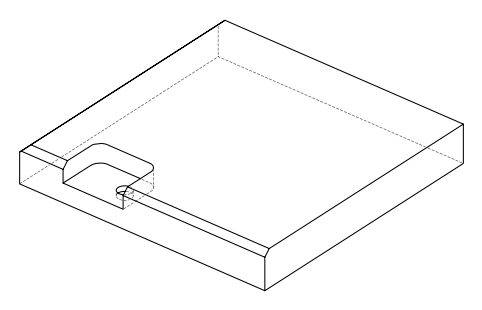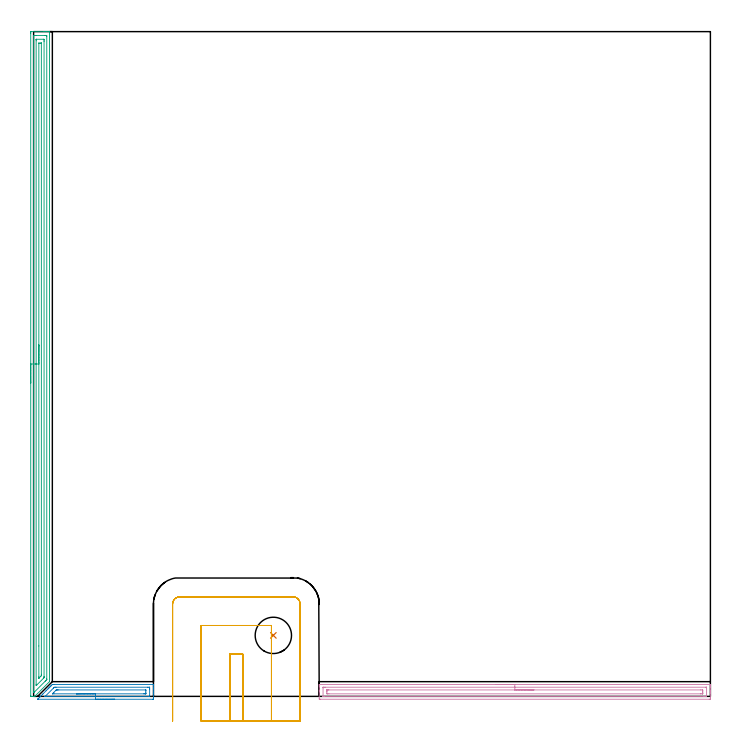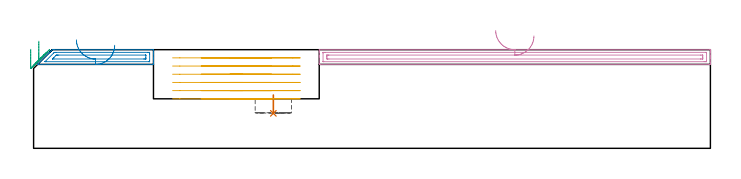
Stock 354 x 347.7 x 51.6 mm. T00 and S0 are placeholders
(PLAN: 5 operations, 2 tool changes, 24.9 min)
(1 INDEXABLE_INSERT_DRILL_BLIND_HOLE_FROM_SOLID | STEP1POCKET | NXT0302_009 | 0.05 min | 9366 mm3)
(2 AREA_MILL | FG_CHAMFER_SURFACE | UGT0205_001 | 1.58 min | 1999 mm3)
(3 AREA_MILL_1 | FG_CHAMFER_SURFACE_1 | UGT0205_001 | 11.24 min | 16485 mm3)
(4 AREA_MILL_2 | FG_CHAMFER_SURFACE_2 | UGT0205_001 | 5.12 min | 6210 mm3)
(5 MILL_SLOT | SLOT_PARTIAL_RECTANGULAR | UGT0201_136 | Follow Part, ap 5, ae 75% | 6.89 min | 128724 mm3)
(TOOL NXT0302_009 | Index. Insert Drill 19mm [880-D1900L25-05] | D19 PA176 FL95 Z2)
(TOOL UGT0205_001 | Chamfer Mill 20 x 3 x 45 deg. | D20 FL50 Z2)
(TOOL UGT0201_136 | Carbide End Mill 20.0 | D20 FL30 Z4)
(OP 1 INDEXABLE_INSERT_DRILL_BLIND_HOLE_FROM_SOLID)
G17 G21 G94 G90
T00 M6
G54
G17 G0 G90 X125.4 Y31.9 S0 M3
G43 Z61.6 H1
G94 G81 G98 Z18.3 F250. R27.9
G80
M5
M2
(OP 2 AREA_MILL)
G17 G21 G94 G90
T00 M6
G54
G17 G0 G90 X42.4 Y-1.5 S1061 M3
G43 Z61.6 H0
Z53.9
G94 G1 X42.362 Z53.028 F250.
X42.248 Z52.163
X42.059 Z51.312
X41.797 Z50.48
X41.463 Z49.674
X41.06 Z48.9
X40.592 Z48.164
X40.06 Z47.472
X39.471 Z46.829
X38.828 Z46.24
X38.136 Z45.708
X37.4 Z45.24
X36.626 Z44.837
X35.82 Z44.503
X34.988 Z44.241
X34.136 Z44.052
X33.272 Z43.938
X32.4 Z43.9
X2.202
X2.119 Y-1.493 Z43.905
X2.202 Y-1.401 Z43.999
X2.452 Y-1.148 Z44.252
X3.034 Y-0.565 Z44.833
X3.327 Y-0.273 Z45.127
X3.978 Y0.378 Z45.778
X4.866 Y1.267 Z46.666
X6.532 Y2.933 Z48.331
X6.643 Y3.044 Z48.441
X6.824 Y3.224 Z48.623
X7.531 Y3.932 Z49.33
X7.696 Y4.099 Z49.493
X7.86 Y4.261 Z49.658
X7.975 Y4.376 Z49.774
X8.134 Y4.536 Z49.931
X8.29 Y4.691 Z50.089
X8.419 Y4.82 Z50.218
X8.571 Y4.973 Z50.368
X8.721 Y5.122 Z50.519
X8.863 Y5.264 Z50.662
X9.008 Y5.41 Z50.806
X9.151 Y5.552 Z50.95
X9.307 Y5.708 Z51.106
X9.446 Y5.848 Z51.243
X9.751 Y6.151 Z51.55
X9.8 Y6.198 Z51.597
X9.805 Y6.199 Z51.598
X10.639 Y6.2 Z51.6
X62.598
X62.69 Y6.197 Z51.589
X62.698 Y6.121 Z51.514
X62.7 Y6.039 Z51.437
Y4.499 Z49.898
Y4.099 Z49.495
Y3.899 Z49.296
Y2.15 Z47.548
Y1.476 Z46.87
Y-0.81 Z44.586
X62.696 Y-1.148 Z44.248
X62.69 Y-1.492 Z43.905
X62.508 Y-1.496 Z43.901
X62.154 Y-1.5 Z43.9
X32.4
Y-0.086 Z45.314
X6.541 Y-0.085 Z45.315
X6.198 Y-0.084 Z45.316
X6.003 Y-0.08 Z45.32
X5.983 Y-0.078 Z45.322
X5.989 Y-0.067 Z45.333
X6.009 Y-0.044 Z45.356
X6.198 Y0.149 Z45.549
X10.393 Y4.342 Z49.742
X10.639 Y4.586 Z49.986
X10.839 Y4.777 Z50.177
X11.528 Y4.784 Z50.184
X11.719 Y4.785 Z50.185
X59.68 Y4.786 Z50.186
X60.378 Y4.784 Z50.184
X60.572 Y4.782 Z50.182
X60.675 Y4.779 Z50.179
X60.69 Y4.746 Z50.146
X60.696 Y4.66 Z50.06
X60.699 Y4.099 Z49.499
X60.7 Y3.782 Z49.182
X60.699 Y0.285 Z45.685
X60.692 Y-0.033 Z45.367
X60.69 Y-0.072 Z45.328
X60.679 Y-0.079 Z45.321
X60.639 Y-0.082 Z45.318
X60.552 Y-0.084 Z45.316
X60.378 Y-0.085 Z45.315
X60.188 Y-0.086 Z45.314
X32.4
Y1.328 Z46.728
X10.639 Y1.329 Z46.729
X9.896 Y1.333 Z46.733
X9.887 Y1.335 Z46.735
X9.87 Y1.359 Z46.759
X9.982 Y1.476 Z46.876
X10.306 Y1.804 Z47.204
X10.639 Y2.14 Z47.54
X11.528 Y3.028 Z48.428
X11.627 Y3.127 Z48.527
X11.728 Y3.224 Z48.624
X11.865 Y3.354 Z48.754
X12.117 Y3.365 Z48.765
X12.268 Y3.37 Z48.77
X12.416 Y3.371 Z48.771
X13.155 Y3.372 Z48.772
X58.453 Y3.371 Z48.771
X58.602 Y3.369 Z48.769
X58.651 Y3.368 Z48.768
X58.682 Y3.365 Z48.765
X58.69 Y3.321 Z48.721
X58.696 Y3.224 Z48.624
X58.699 Y3.128 Z48.528
X58.7 Y2.253 Z47.653
X58.699 Y1.476 Z46.876
X58.698 Y1.381 Z46.781
X58.691 Y1.348 Z46.748
X58.687 Y1.335 Z46.735
X58.675 Y1.333 Z46.733
X58.602 Y1.331 Z46.731
X57.863 Y1.329 Z46.729
X57.713 Y1.328 Z46.728
X32.4
X31.528 Z46.766
X30.664 Z46.88
X29.812 Z47.069
X28.98 Z47.331
X28.174 Z47.665
X27.4 Z48.068
X26.664 Z48.537
X25.972 Z49.068
X25.329 Z49.657
X24.74 Z50.301
X24.208 Z50.993
X23.74 Z51.728
X23.337 Z52.502
X23.003 Z53.308
X22.741 Z54.14
X22.552 Z54.992
X22.438 Z55.857
X22.4 Z56.728
G0 Z61.6
M5
M2
(OP 3 AREA_MILL_1)
G17 G21 G94 G90
T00 M6
G54
G17 G0 G90 X-1.5 Y163.85 S1061 M3
G43 Z61.6 H0
Z51.8
G94 G1 Y163.888 Z50.928 F250.
Y164.002 Z50.063
Y164.191 Z49.212
Y164.453 Z48.38
Y164.787 Z47.574
Y165.19 Z46.8
Y165.659 Z46.064
Y166.19 Z45.372
Y166.779 Z44.729
Y167.422 Z44.14
Y168.114 Z43.608
Y168.85 Z43.14
Y169.624 Z42.737
Y170.43 Z42.403
Y171.262 Z42.141
Y172.114 Z41.952
Y172.979 Z41.838
Y173.85 Z41.8
Y346.681
X-1.499 Y347.087 Z41.801
X-1.494 Y347.568 Z41.803
X-1.492 Y347.691 Z41.806
X-1.018 Y347.7 Z42.279
X5.167 Z48.461
X5.722 Z49.019
X6.051 Z49.347
X6.606 Z49.902
X6.934 Z50.229
X7.942 Z51.241
X8.286 Y347.692 Z51.577
X8.297 Y347.691 Z51.588
X8.3 Y347.533 Z51.6
Y7.757
X8.294 Y7.704 Z51.592
X8.287 Y7.687 Z51.586
X0.749 Y0.149 Z44.048
X0.61 Y0.007 Z43.902
X0.586 Y0.002 Z43.878
X0.42 Y0. Z43.719
X-0.36 Z42.94
X-1.018 Z42.277
X-1.247 Z42.05
X-1.347 Z41.95
X-1.491 Y0.003 Z41.805
X-1.496 Y0.166 Z41.804
X-1.5 Y0.41 Z41.8
Y173.85
X-0.086 Z43.214
X-0.085 Y345.512 Z43.215
X-0.084 Y345.618 Z43.216
X-0.081 Y345.669 Z43.219
X-0.08 Y345.687 Z43.22
X-0.04 Y345.69 Z43.26
X0.356 Y345.698 Z43.656
X0.749 Y345.7 Z44.049
X1.238 Z44.538
X6.051 Z49.351
X6.542 Y345.698 Z49.842
X6.771 Y345.693 Z50.071
X6.879 Y345.689 Z50.179
X6.885 Y345.351 Z50.185
Y345.301
Y9.121
X6.884 Y8.91 Z50.184
X6.881 Y8.805 Z50.181
X6.879 Y8.755 Z50.179
X6.862 Y8.723 Z50.162
X6.795 Y8.65 Z50.095
X6.423 Y8.274 Z49.723
X6.051 Y7.9 Z49.351
X0.549 Y2.399 Z43.849
X0.469 Y2.321 Z43.769
X0.199 Y2.061 Z43.499
X0.13 Y2.01 Z43.43
X0.004 Z43.304
X-0.079 Y2.024 Z43.221
X-0.085 Y2.349 Z43.215
Y2.399
X-0.086 Y173.85 Z43.214
X1.328 Z44.628
X1.329 Y342.93 Z44.629
X1.332 Y343.515 Z44.632
X1.335 Y343.666 Z44.635
X1.345 Y343.69 Z44.645
X1.389 Y343.696 Z44.689
X1.451 Y343.699 Z44.751
X5.167 Z48.467
X5.35 Y343.695 Z48.65
X5.465 Y343.69 Z48.765
X5.468 Y343.618 Z48.768
X5.47 Y343.515 Z48.77
X5.471 Y343.208 Z48.771
Y342.622
Y10.435
X5.47 Y10.13 Z48.77
X5.464 Y9.836 Z48.764
X5.459 Y9.77 Z48.759
X5.404 Y9.71 Z48.704
X5.243 Y9.543 Z48.543
X5.205 Y9.504 Z48.505
X1.652 Y5.951 Z44.952
X1.633 Y5.934 Z44.933
X1.335 Y5.681 Z44.635
X1.331 Y5.971 Z44.631
X1.329 Y6.278 Z44.629
X1.328 Y173.85 Z44.628
X2.743 Z46.043
Y341.5
X2.744 Y341.596 Z46.044
X2.747 Y341.653 Z46.047
X2.749 Y341.68 Z46.049
X2.761 Y341.69 Z46.061
X3.429 Y341.7 Z46.729
X3.833 Y341.695 Z47.133
X4.035 Y341.69 Z47.335
X4.051 Y341.687 Z47.351
X4.053 Y341.672 Z47.353
X4.056 Y341.636 Z47.356
X4.057 Y341.584 Z47.357
Y11.558
X4.056 Y11.328 Z47.356
X4.053 Y10.997 Z47.353
X4.05 Y10.835 Z47.35
X3.981 Y10.741 Z47.281
X3.685 Y10.435 Z46.985
X3.098 Y9.848 Z46.398
X2.79 Y9.543 Z46.09
X2.778 Y9.538 Z46.078
X2.75 Y9.543 Z46.05
X2.748 Y9.634 Z46.048
X2.744 Y10.206 Z46.044
X2.743 Y26.358 Z46.043
Y173.85
Y174.722 Z46.081
Y175.587 Z46.195
Y176.438 Z46.383
Y177.27 Z46.646
Y178.076 Z46.98
Y178.85 Z47.382
Y179.586 Z47.851
Y180.278 Z48.382
Y180.921 Z48.972
Y181.511 Z49.615
Y182.042 Z50.307
Y182.51 Z51.043
Y182.913 Z51.816
Y183.247 Z52.622
Y183.509 Z53.454
Y183.698 Z54.306
Y183.812 Z55.171
Y183.85 Z56.043
G0 Z61.6
M5
M2
(OP 4 AREA_MILL_2)
G17 G21 G94 G90
T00 M6
G54
G17 G0 G90 X241.7 Y6.2 S1061 M3
G43 Z61.6 H0
G94 G1 X241.738 Z60.728 F250.
X241.852 Z59.864
X242.041 Z59.012
X242.303 Z58.18
X242.637 Z57.374
X243.04 Z56.6
X243.509 Z55.864
X244.04 Z55.172
X244.629 Z54.529
X245.272 Z53.94
X245.964 Z53.408
X246.7 Z52.94
X247.474 Z52.537
X248.28 Z52.203
X249.112 Z51.941
X249.964 Z51.752
X250.828 Z51.638
X251.7 Z51.6
X353.846
X353.99 Y6.198 Z51.588
X353.998 Y6.079 Z51.472
X354. Y5.956 Z51.355
Y5.579 Z50.978
Y4.973 Z50.368
Y2.922 Z48.319
Y2.353 Z47.747
Y1.761 Z47.157
Y-0.862 Z44.535
X353.997 Y-1.148 Z44.249
X353.99 Y-1.493 Z43.904
X353.757 Y-1.497 Z43.901
X353.4 Y-1.5 Z43.9
X150.001
X149.643 Y-1.498 Z43.901
X149.41 Y-1.493 Z43.904
X149.4 Y-1.148 Z44.249
Y2.35 Z47.745
Y2.922 Z48.319
Y3.224 Z48.621
Y4.973 Z50.368
Y5.579 Z50.978
Y5.956 Z51.355
X149.402 Y6.079 Z51.472
X149.41 Y6.198 Z51.588
X149.554 Y6.2 Z51.6
X251.7
Y4.786 Z50.186
X351.615 Y4.785 Z50.185
X351.808 Y4.784 Z50.184
X351.956 Y4.78 Z50.18
X351.986 Y4.779 Z50.179
X351.991 Y4.761 Z50.161
X351.995 Y4.736 Z50.136
X351.999 Y4.597 Z49.997
X352. Y0.224 Z45.624
X351.998 Y0.099 Z45.499
X351.995 Y-0.002 Z45.398
X351.99 Y-0.067 Z45.333
X351.981 Y-0.079 Z45.321
X351.965 Y-0.08 Z45.32
X351.615 Y-0.085 Z45.315
X351.424 Y-0.086 Z45.314
X350.723
X151.785 Y-0.085 Z45.315
X151.592 Y-0.084 Z45.316
X151.444 Y-0.08 Z45.32
X151.414 Y-0.079 Z45.321
X151.409 Y-0.061 Z45.339
X151.405 Y-0.036 Z45.364
X151.401 Y0.103 Z45.503
X151.4 Y4.476 Z49.876
X151.402 Y4.602 Z50.002
X151.406 Y4.702 Z50.102
X151.41 Y4.767 Z50.167
X151.419 Y4.779 Z50.179
X151.435 Y4.78 Z50.18
X151.785 Y4.785 Z50.185
X151.976 Y4.786 Z50.186
X152.677
X251.7
Y3.372 Z48.772
X348.939 Y3.371 Z48.771
X349.683 Y3.37 Z48.77
X349.831 Y3.368 Z48.768
X349.972 Y3.365 Z48.765
X349.99 Y3.224 Z48.624
X349.996 Y3.062 Z48.462
X350. Y2.35 Z47.75
Y2.185 Z47.585
X349.999 Y1.476 Z46.876
X349.997 Y1.393 Z46.793
X349.993 Y1.352 Z46.752
X349.99 Y1.337 Z46.737
X349.975 Y1.334 Z46.734
X349.831 Y1.332 Z46.732
X349.089 Y1.329 Z46.729
X348.939 Y1.328 Z46.728
X154.461 Y1.329 Z46.729
X153.718 Y1.33 Z46.73
X153.569 Y1.332 Z46.732
X153.428 Y1.335 Z46.735
X153.41 Y1.476 Z46.876
X153.404 Y1.638 Z47.038
X153.4 Y2.35 Z47.75
Y2.516 Z47.916
X153.401 Y3.224 Z48.624
X153.403 Y3.307 Z48.707
X153.407 Y3.348 Z48.748
X153.41 Y3.363 Z48.763
X153.425 Y3.366 Z48.766
X153.569 Y3.368 Z48.768
X154.311 Y3.371 Z48.771
X154.461 Y3.372 Z48.772
X251.7
X252.572 Z48.81
X253.437 Z48.923
X254.288 Z49.112
X255.12 Z49.375
X255.926 Z49.708
X256.7 Z50.111
X257.436 Z50.58
X258.128 Z51.111
X258.771 Z51.7
X259.36 Z52.344
X259.892 Z53.036
X260.36 Z53.772
X260.763 Z54.545
X261.097 Z55.351
X261.359 Z56.183
X261.548 Z57.035
X261.662 Z57.9
X261.7 Z58.772
G0 Z61.6
M5
M2
(OP 5 MILL_SLOT)
G17 G21 G94 G90
T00 M6
G54
G17 G0 G90 X109.4 Y-13. S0 M3
G43 Z61.6 H0
Z47.317
G94 G1 Y-10. F250.
Y22.1 F500.
X102.7
Y-10.
Y-13. F250.
X124.4
Y-10.
Y37.1 F500.
X87.7
Y-10.
Y-13. F250.
X139.4
Y-10.
Y48.3 F500.
G3 X135.6 Y52.1 R3.8
G1 X76.5
G3 X72.7 Y48.3 R3.8
G1 Y-10.
Y-13. F250.
G0 X109.4 Z43.033
G1 Y-10.
Y22.1 F500.
X102.7
Y-10.
Y-13. F250.
X124.4
Y-10.
Y37.1 F500.
X87.7
Y-10.
Y-13. F250.
X139.4
Y-10.
Y48.3 F500.
G3 X135.6 Y52.1 R3.8
G1 X76.5
G3 X72.7 Y48.3 R3.8
G1 Y-10.
Y-13. F250.
G0 X109.4 Z38.75
G1 Y-10.
Y22.1 F500.
X102.7
Y-10.
Y-13. F250.
X124.4
Y-10.
Y37.1 F500.
X87.7
Y-10.
Y-13. F250.
X139.4
Y-10.
Y48.3 F500.
G3 X135.6 Y52.1 R3.8
G1 X76.5
G3 X72.7 Y48.3 R3.8
G1 Y-10.
Y-13. F250.
G0 X109.4 Z34.467
G1 Y-10.
Y22.1 F500.
X102.7
Y-10.
Y-13. F250.
X124.4
Y-10.
Y37.1 F500.
X87.7
Y-10.
Y-13. F250.
X139.4
Y-10.
Y48.3 F500.
G3 X135.6 Y52.1 R3.8
G1 X76.5
G3 X72.7 Y48.3 R3.8
G1 Y-10.
Y-13. F250.
G0 X109.4 Z30.183
G1 Y-10.
Y22.1 F500.
X102.7
Y-10.
Y-13. F250.
X124.4
Y-10.
Y37.1 F500.
X87.7
Y-10.
Y-13. F250.
X139.4
Y-10.
Y48.3 F500.
G3 X135.6 Y52.1 R3.8
G1 X76.5
G3 X72.7 Y48.3 R3.8
G1 Y-10.
Y-13. F250.
G0 X109.4 Z25.9
G1 Y-10.
Y22.1 F500.
X102.7
Y-10.
Y-13. F250.
X124.4
Y-10.
Y37.1 F500.
X87.7
Y-10.
Y-13. F250.
X139.4
Y-10.
Y48.3 F500.
G3 X135.6 Y52.1 R3.8
G1 X76.5
G3 X72.7 Y48.3 R3.8
G1 Y-10.
Y-13. F250.
G0 Z61.6
M5
M2
